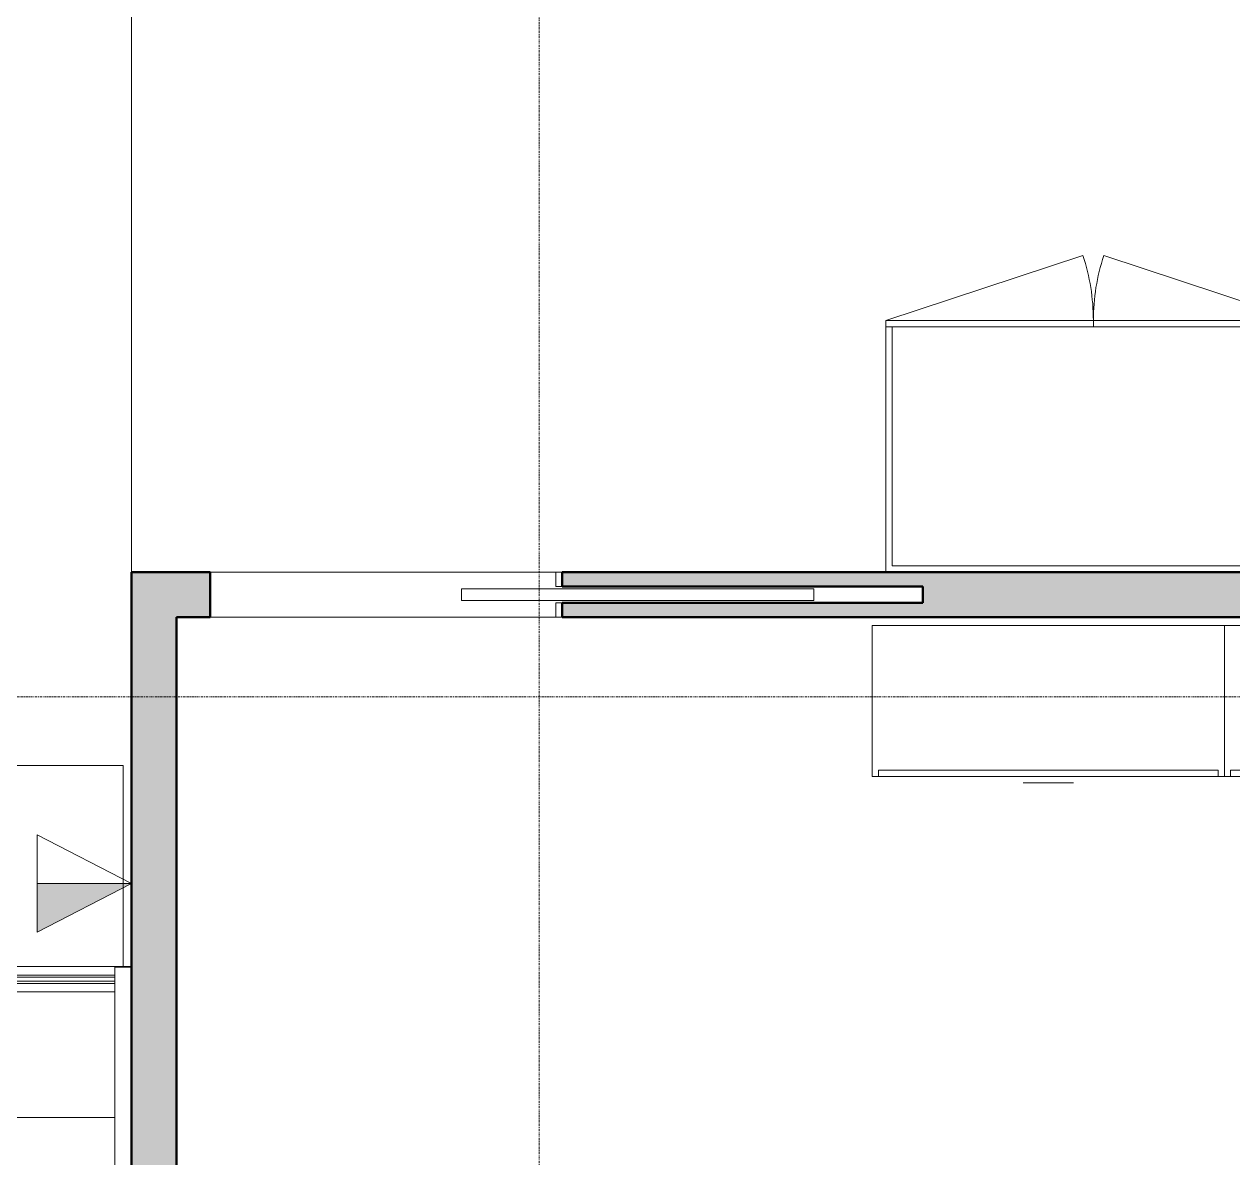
# Model space of a CAD drawing. Header units: inches. Extents: x -1106 to 1409, y -1111 to 918.
# Drawn here: x 304.2 to 448.4, y 467.5 to 602.7 of the extents above; entities that cross this region are included whole.
import ezdxf

# ---------------------------------------------------------------- set-up
doc = ezdxf.new("R2010")
doc.units = ezdxf.units.IN
doc.header["$MEASUREMENT"] = 0
doc.linetypes.add('Grid Line 1_4_', pattern=[0.4375, 0.25, -0.0625, 0.0625, -0.0625])
for name, color, linetype, lineweight in [('A-ANNO-NOTE', 131, 'Continuous', 9), ('A-AREA', 32, 'Continuous', 9), ('A-DOOR', 31, 'Continuous', 13), ('A-DOOR-FRAM', 31, 'Continuous', 20), ('A-GENM', 13, 'Continuous', 9), ('A-WALL-PATT', 111, 'Continuous', 13), ('I-FURN', 30, 'Continuous', 9), ('I-WALL', 2, 'Continuous', 13), ('Q-CASE', 31, 'Continuous', 9), ('S-GRID', 1, 'Continuous', 9)]:
    doc.layers.add(name, color=color, linetype=linetype, lineweight=lineweight)

# ---------------------------------------------------------------- blocks, each defined once
blk = doc.blocks.new('Single-Pocket - 42_ x 96_-4614894-7TH FLOOR TELECOM UNDERFLOOR ROUTING PLAN')
at = {"layer": 'A-DOOR', "color": 133, "lineweight": 20}
for p, q in [((-51, -0.6875), (-51, 0.6875)), ((-51, 0.6875), (-9, 0.6875)), ((-9, 0.6875), (-9, -0.6875)), ((-9, -0.6875), (-51, -0.6875))]:
    blk.add_line(p, q, dxfattribs=at)
at = {"layer": 'A-DOOR-FRAM', "color": 133}
for p, q in [((-20.25, 2.6875), (-21, 2.6875)), ((-20.25, 0.9625), (-20.25, 2.6875)), ((-21, 0.9625), (-20.25, 0.9625)), ((-20.25, -0.9625), (-21, -0.9625)), ((-20.25, -2.6875), (-20.25, -0.9625)), ((-21, -2.6875), (-20.25, -2.6875))]:
    blk.add_line(p, q, dxfattribs=at)
blk = doc.blocks.new('Generic Model Wood Closet - 2_-6__ x 4_-1 1_2__-3487227-7TH FLOOR TELECOM UNDERFLOOR ROUTING PLAN')
at = {"layer": 'Q-CASE', "color": 53}
for p, q in [((-24.75, 15), (-1.25, 22.76)), ((24.75, 15), (1.25, 22.76)), ((24.75, 15), (-24.75, 15)), ((-24.75, 15), (-24.75, -15)), ((24.75, -15), (24.75, 15)), ((24, 14.25), (-24, 14.25)), ((-24, 14.25), (-24, -14.25)), ((24, 14.25), (-24, 14.25)), ((-24, 14.25), (-24, -14.25)), ((24, -14.25), (24, 14.25)), ((24, -14.25), (24, 14.25)), ((-24, -14.25), (24, -14.25)), ((-24, -14.25), (24, -14.25)), ((-24.75, -15), (24.75, -15))]:
    blk.add_line(p, q, dxfattribs=at)
at = {"layer": 'Q-CASE', "color": 133, "lineweight": 20}
for p, q in [((0, 15), (-24.75, 15)), ((-24.75, 15), (-24.75, 14.25)), ((24.75, 15), (0, 15)), ((0, 15), (0, 14.25)), ((0, 14.25), (0, 15)), ((24.75, 14.25), (24.75, 15)), ((-24.75, 14.25), (-24, 14.25)), ((-24.75, 14.25), (-24.75, -15)), ((-24, 14.25), (-24.75, 14.25)), ((24, 14.25), (24.75, 14.25)), ((24.75, 14.25), (24, 14.25)), ((24.75, -15), (24.75, 14.25))]:
    blk.add_line(p, q, dxfattribs=at)
at = {"layer": 'Q-CASE', "color": 53}
for centre, start, end in [((-24.75, 15), 360, 18.2748), ((24.75, 15), 161.7252, 180)]:
    blk.add_arc(centre, 24.75, start, end, dxfattribs=at)
blk = doc.blocks.new('Cabinet File - Lateral 4 Drawer - 42_ x 18_ x 60_-V38-7TH FLOOR TELECOM UNDERFLOOR ROUTING PLAN')
at = {"layer": 'I-FURN', "color": 53}
for p, q in [((-10.09, 46.53), (-4.09, 46.53)), ((-28.09, 27.78), (-28.09, 45.78)), ((-28.09, 45.78), (13.91, 45.78)), ((-27.34, 45.78), (13.16, 45.78)), ((-27.34, 45.03), (-27.34, 45.78)), ((13.16, 45.03), (-27.34, 45.03)), ((13.16, 45.78), (13.16, 45.03)), ((13.91, 45.78), (13.91, 27.78)), ((13.91, 27.78), (-28.09, 27.78))]:
    blk.add_line(p, q, dxfattribs=at)
blk = doc.blocks.new('Acoustic Panel - Wall Mtd - 4_-0_ wide 2_ thick-4744655-7TH FLOOR TELECOM UNDERFLOOR ROUTING PLAN')
at = {"layer": 'A-GENM', "color": 133, "lineweight": 20}
for p, q in [((315.04, 298.26), (315.04, 250.26)), ((317.04, 298.26), (315.04, 298.26)), ((317.04, 250.26), (317.04, 298.26)), ((315.04, 250.26), (317.04, 250.26))]:
    blk.add_line(p, q, dxfattribs=at)
blk = doc.blocks.new('Generic Model Adjustable Table - Default-2830939-7TH FLOOR TELECOM UNDERFLOOR ROUTING PLAN')
at = {"layer": 'A-GENM', "color": 53}
for p, q in [((-35.5, -12), (-35.5, 12)), ((35.5, 12), (35.5, -12)), ((35.5, -12), (-35.5, -12))]:
    blk.add_line(p, q, dxfattribs=at)
blk = doc.blocks.new('Workstation 3D - Workstation 3D-V95-7TH FLOOR TELECOM UNDERFLOOR ROUTING PLAN')
at = {"layer": 'I-FURN', "color": 53}
for p, q in [((28.5, -11.01), (28.5, 59)), ((28.5, 59), (43.5, 59)), ((44.5, 59), (43.5, 59)), ((43.5, 59), (43.5, -11.01)), ((43.5, 59), (43.5, -11.01)), ((44.75, 59), (44.5, 59)), ((44.5, 59), (44.5, -11.01)), ((45.25, 59), (44.75, 59)), ((44.75, 59), (44.75, -11.01)), ((45.25, -11.01), (45.25, 59)), ((45.5, 59), (45.25, 59)), ((45.5, -11.01), (45.5, 59)), ((46.5, 59), (45.5, 59)), ((46.5, -13.01), (46.5, 59)), ((-30.5, 47), (-31.5, 47)), ((-31.5, 47), (-31.5, -11.01)), ((-30.25, 47), (-30.5, 47)), ((-30.5, 47), (-30.5, -11.01)), ((-29.75, 47), (-30.25, 47)), ((-30.25, 47), (-30.25, -11.01)), ((-29.75, -11.01), (-29.75, 47)), ((-29.5, 47), (-29.75, 47)), ((-29.5, -11.01), (-29.5, 47)), ((-28.5, 47), (-29.5, 47)), ((-28.5, -11.01), (-28.5, 47)), ((-2.65, 34.88), (-2.5, 37.23)), ((3.6, 36.65), (0.31, 35.68)), ((1.11, 36.91), (10.89, 36.91)), ((8.4, 36.65), (11.69, 35.68)), ((14.65, 34.88), (14.5, 37.23)), ((-2.26, 34.6), (0.31, 35.68)), ((14.21, 34.62), (11.69, 35.68)), ((19.66, 30.65), (18.8, 31.83)), ((-6.23, 30.93), (-5.94, 30.52)), ((19.66, 30.65), (18.21, 29.6)), ((0.66, 16.86), (-0.08, 17.88)), ((15.17, 16.85), (14.29, 18.07)), ((-1.69, 17.04), (-0.79, 15.8)), ((0.66, 16.86), (-0.79, 15.8)), ((13.72, 15.8), (12.77, 17.11)), ((15.17, 16.85), (13.72, 15.8)), ((28.5, 12), (-28.5, 12))]:
    blk.add_line(p, q, dxfattribs=at)
for centre, radius, start, end in [((6.54, 36.68), 5.43, 153.919, 177.5258), ((5.99, 18.6), 20.92, 77.9805, 101.9468), ((5.46, 36.68), 5.43, 2.4742, 26.0163), ((6, 25.07), 11.82, 78.2823, 101.7177), ((-2.35, 34.88), 0.299, 180, 297.7893), ((6.8, 28.48), 9.67, 133.6094, 158.2559), ((2.53, 33.61), 3.04, 136.9863, 142.0953), ((9.47, 33.61), 3.04, 37.9047, 43.0137), ((5.2, 28.48), 9.67, 21.7801, 46.3906), ((14.35, 34.88), 0.299, 242.2107, 0), ((-5.8, 31.84), 1, 72.0046, 251.9831), ((-9.44, 17.17), 16.11, 74.2063, 75.8105), ((21.44, 17.17), 16.11, 104.1895, 105.8082), ((17.8, 31.84), 1, 287.9954, 107.9954), ((-0.13, 45.84), 16.11, 248.1926, 249.1641), ((12.13, 45.84), 16.11, 290.8253, 291.8014), ((41.47, 25.44), 44.45, 181.8257, 185.9993), ((-29.47, 25.44), 44.45, 354.0007, 358.1762), ((-0.48, 21.04), 2.27, 185.9993, 250.0007), ((12.48, 21.04), 2.27, 289.9993, 354.0007), ((11.53, 9.97), 16.11, 145.3177, 147.8075), ((2.88, 30.25), 12.08, 250.0007, 268.9016), ((9.12, 30.25), 12.08, 271.0984, 289.9993), ((0.47, 9.97), 16.11, 32.1925, 34.6823), ((-1.29, 17.96), 1, 144.0015, 324.0015), ((-12.86, 27.69), 16.11, 320.1956, 324.991), ((6, 193.18), 175.03, 268.9016, 271.0984), ((24.86, 27.69), 16.11, 215.009, 219.8044), ((13.29, 17.96), 1, 215.9985, 35.9985)]:
    blk.add_arc(centre, radius, start, end, dxfattribs=at)
for centre, major_axis, ratio, start_param, end_param in [((6, 26.48), (-17.15, 0), 0.912367, 4.40136, 5.026573), ((8.73, 16.87), (-9.2, 24.13), 0.265011, 0.099323, 0.367123), ((1.08, 41.17), (2.19, 0.61), 0.13132, 1.709994, 2.907856), ((10.92, 41.18), (-2.19, 0.62), 0.126478, 3.441097, 4.597438), ((3.93, 16.63), (8.52, 24.38), 0.258653, 5.910526, 6.182415), ((0.86, 53.4), (3.51, 16.55), 0.017492, 3.360979, 3.598151), ((10.89, 53.34), (-3.75, 16.5), 0.012487, 2.68195, 2.921986), ((2.77, 43.08), (5.26, 6.07), 0.093478, 2.942412, 3.337732), ((9.13, 43), (-5.36, 5.98), 0.09349, 2.943874, 3.3392)]:
    blk.add_ellipse(centre, major_axis=major_axis, ratio=ratio, start_param=start_param, end_param=end_param, dxfattribs=at)
for points, knots in [([(11.67, 39.32), (11.17, 39.52), (10.16, 39.87), (8.59, 40.26), (6.98, 40.46), (5.02, 40.49), (3.19, 40.23), (1.53, 39.77), (0.73, 39.48), (0.33, 39.32)], [-1, -1, -1, -1, -0.861111, -0.722222, -0.583333, -0.444444, -0.222222, -0.111111, 0, 0, 0, 0]), ([(0.33, 39.32), (0.14, 39.12), (-0.24, 38.75), (-0.93, 38.07), (-1.52, 37.54), (-2, 37.18), (-2.19, 37.07), (-2.28, 37.03)], [-1, -1, -1, -1, -0.833333, -0.666667, -0.333333, -0.166667, 0, 0, 0, 0]), ([(14.28, 37.03), (14.19, 37.07), (14, 37.18), (13.52, 37.54), (12.93, 38.07), (12.24, 38.75), (11.86, 39.12), (11.67, 39.32)], [-1, -1, -1, -1, -0.833333, -0.666667, -0.333333, -0.166667, 0, 0, 0, 0]), ([(-6.76, 25.84), (-6.73, 26.58), (-6.58, 28.06), (-6.08, 30.23), (-5.57, 31.64), (-5.27, 32.32)], [3.1822403, 3.1822403, 3.1822403, 3.1822403, 3.3042578, 3.427853, 3.5514483, 3.5514483, 3.5514483, 3.5514483]), ([(-2.23, 31.75), (-2.28, 30.53), (-2.41, 28.09), (-2.59, 25.64), (-2.69, 24.41)], [0.04328253, 0.04328253, 0.04328253, 0.04328253, 0.06236378, 0.08167587, 0.08167587, 0.08167587, 0.08167587]), ([(-2.59, 33.07), (-2.41, 32.9), (-2.16, 32.47), (-2.17, 31.97), (-2.23, 31.75)], [-0.815548, -0.815548, -0.815548, -0.815548, -0.244346, 0.287587, 0.287587, 0.287587, 0.287587]), ([(14.59, 33.07), (14.41, 32.9), (14.16, 32.47), (14.17, 31.97), (14.23, 31.75)], [-0.815548, -0.815548, -0.815548, -0.815548, -0.244346, 0.287587, 0.287587, 0.287587, 0.287587]), ([(14.23, 31.75), (14.28, 30.53), (14.41, 28.09), (14.59, 25.64), (14.69, 24.41)], [0.04328253, 0.04328253, 0.04328253, 0.04328253, 0.06236378, 0.08167587, 0.08167587, 0.08167587, 0.08167587]), ([(18.76, 25.84), (18.73, 26.58), (18.58, 28.06), (18.08, 30.23), (17.57, 31.64), (17.27, 32.32)], [3.1822403, 3.1822403, 3.1822403, 3.1822403, 3.3042578, 3.427853, 3.5514483, 3.5514483, 3.5514483, 3.5514483]), ([(-6.68, 24.26), (-6.76, 24.52), (-6.86, 25.05), (-6.81, 25.59), (-6.76, 25.84)], [2.8426875, 2.8426875, 2.8426875, 2.8426875, 3.098779, 3.34545, 3.34545, 3.34545, 3.34545]), ([(18.68, 24.26), (18.76, 24.52), (18.86, 25.05), (18.81, 25.59), (18.76, 25.84)], [2.8426875, 2.8426875, 2.8426875, 2.8426875, 3.098779, 3.34545, 3.34545, 3.34545, 3.34545])]:
    blk.add_open_spline(points, degree=3, knots=knots, dxfattribs=at)
for points in [[(-4.51, 33.08), (-4.23, 33.2), (-3.62, 33.34), (-3, 33.25), (-2.71, 33.14)], [(16.51, 33.08), (16.23, 33.2), (15.62, 33.34), (15, 33.25), (14.71, 33.14)], [(-5.27, 32.32), (-5.2, 32.49), (-4.99, 32.8), (-4.68, 33.01), (-4.51, 33.08)], [(17.27, 32.32), (17.2, 32.49), (16.99, 32.8), (16.68, 33.01), (16.51, 33.08)], [(-5.88, 23.58), (-6.06, 23.61), (-6.42, 23.76), (-6.63, 24.09), (-6.68, 24.26)], [(-3.48, 23.75), (-3.87, 23.64), (-4.67, 23.5), (-5.48, 23.53), (-5.88, 23.58)], [(-2.76, 24.24), (-2.85, 24.12), (-3.07, 23.92), (-3.34, 23.79), (-3.48, 23.75)], [(14.76, 24.24), (14.85, 24.12), (15.07, 23.92), (15.34, 23.79), (15.48, 23.75)], [(15.48, 23.75), (15.87, 23.64), (16.67, 23.5), (17.48, 23.53), (17.88, 23.58)], [(17.88, 23.58), (18.06, 23.61), (18.42, 23.76), (18.63, 24.09), (18.68, 24.26)]]:
    blk.add_open_spline(points, degree=3, dxfattribs=at)
blk = doc.blocks.new('18433_1 - AEO NY - CENTRAL_rvt-1-7TH FLOOR TELECOM UNDERFLOOR ROUTING PLAN')
at = {"layer": 'A-WALL-PATT'}
h = blk.add_hatch(color=253, dxfattribs=at)
h.paths.add_polyline_path([(615.18, 532.01), (615.18, 537.38), (601.68, 537.38), (601.68, 532.01), (608.65, 532.01)], flags=0)
h.paths.add_polyline_path([(549.41, 532.01), (559.68, 532.01), (559.68, 533.73), (516.68, 533.73), (516.68, 535.66), (559.68, 535.66), (559.68, 537.38), (368.42, 537.38), (368.42, 535.66), (411.42, 535.66), (411.42, 533.73), (368.42, 533.73), (368.42, 532.01), (548.14, 532.01)], flags=0)
h.paths.add_polyline_path([(326.42, 532.01), (326.42, 537.38), (317.04, 537.38), (317.04, 532.01), (322.58, 532.01)], flags=0)
blk.add_hatch(color=253, dxfattribs=at).paths.add_polyline_path([(317.04, 42.01), (322.42, 42.01), (322.42, 532.01), (317.04, 532.01), (317.04, 55.35)], flags=0)
at = {"layer": 'A-AREA', "color": 53}
blk.add_line((317.04, 644.16), (317.04, 537.38), dxfattribs=at)
at = {"layer": 'I-WALL', "color": 213, "lineweight": 50}
for p, q in [((326.42, 537.38), (317.04, 537.38)), ((317.04, 537.38), (317.04, 532.01)), ((326.42, 532.01), (326.42, 537.38)), ((559.68, 537.38), (368.42, 537.38)), ((368.42, 537.38), (368.42, 535.66)), ((368.42, 535.66), (411.42, 535.66)), ((411.42, 535.66), (411.42, 533.73)), ((411.42, 533.73), (368.42, 533.73)), ((368.42, 533.73), (368.42, 532.01)), ((317.04, 532.01), (317.04, 42.01)), ((322.42, 232.76), (322.42, 532.01)), ((322.42, 532.01), (326.42, 532.01)), ((368.42, 532.01), (549.41, 532.01))]:
    blk.add_line(p, q, dxfattribs=at)
at = {"layer": 'I-WALL', "color": 253}
for p, q in [((326.42, 537.38), (368.42, 537.38)), ((368.42, 532.01), (326.42, 532.01))]:
    blk.add_line(p, q, dxfattribs=at)
at = {"layer": 'S-GRID', "linetype": 'Grid Line 1_4_'}
for p, q in [((365.68, -285.52), (365.68, 870.85)), ((965.79, 522.51), (-931.82, 522.51))]:
    blk.add_line(p, q, dxfattribs=at)
at = {"color": 53, "lineweight": 9}
for name, p in [('Generic Model Wood Closet - 2_-6__ x 4_-1 1_2__-3487227-7TH FLOOR TELECOM UNDERFLOOR ROUTING PLAN', (431.78, 552.38)), ('Acoustic Panel - Wall Mtd - 4_-0_ wide 2_ thick-4744655-7TH FLOOR TELECOM UNDERFLOOR ROUTING PLAN', (0, 192))]:
    blk.add_blockref(name, p, dxfattribs=at)
for name, p, rotation in [('Single-Pocket - 42_ x 96_-4614894-7TH FLOOR TELECOM UNDERFLOOR ROUTING PLAN', (347.42, 534.69), 180), ('Cabinet File - Lateral 4 Drawer - 42_ x 18_ x 60_-V38-7TH FLOOR TELECOM UNDERFLOOR ROUTING PLAN', (419.32, 558.79), 180), ('Cabinet File - Lateral 4 Drawer - 42_ x 18_ x 60_-V38-7TH FLOOR TELECOM UNDERFLOOR ROUTING PLAN', (461.32, 558.79), 180), ('Generic Model Adjustable Table - Default-2830939-7TH FLOOR TELECOM UNDERFLOOR ROUTING PLAN', (280.53, 502.32), 180), ('Workstation 3D - Workstation 3D-V95-7TH FLOOR TELECOM UNDERFLOOR ROUTING PLAN', (304.03, 443.82), 89.99999999999939)]:
    blk.add_blockref(name, p, dxfattribs=dict(at, rotation=rotation))

msp = doc.modelspace()

# ---------------------------------------------------------------- block references
at = {"lineweight": 5}
msp.add_blockref('18433_1 - AEO NY - CENTRAL_rvt-1-7TH FLOOR TELECOM UNDERFLOOR ROUTING PLAN', (0, 0), dxfattribs=at)

# ---------------------------------------------------------------- next in the draw order: hatches: boundary and pattern name
at = {"layer": 'A-ANNO-NOTE'}
msp.add_hatch(color=256, dxfattribs=at).paths.add_polyline_path([(305.79, 494.42), (317.04, 500.22), (305.79, 500.22)], flags=0)

# ---------------------------------------------------------------- next in the draw order: linework, layer by layer
at = {"layer": 'A-ANNO-NOTE', "lineweight": 20}
for p, q in [((305.79, 506.03), (305.79, 494.42)), ((317.04, 500.22), (305.79, 506.03)), ((305.79, 494.42), (317.04, 500.22))]:
    msp.add_line(p, q, dxfattribs=at)
at = {"layer": 'A-ANNO-NOTE'}
for p, q in [((317.04, 500.22), (305.79, 500.22)), ((305.79, 500.22), (305.79, 494.42)), ((305.79, 494.42), (317.04, 500.22))]:
    msp.add_line(p, q, dxfattribs=at)

doc.saveas('drawing.dxf')
